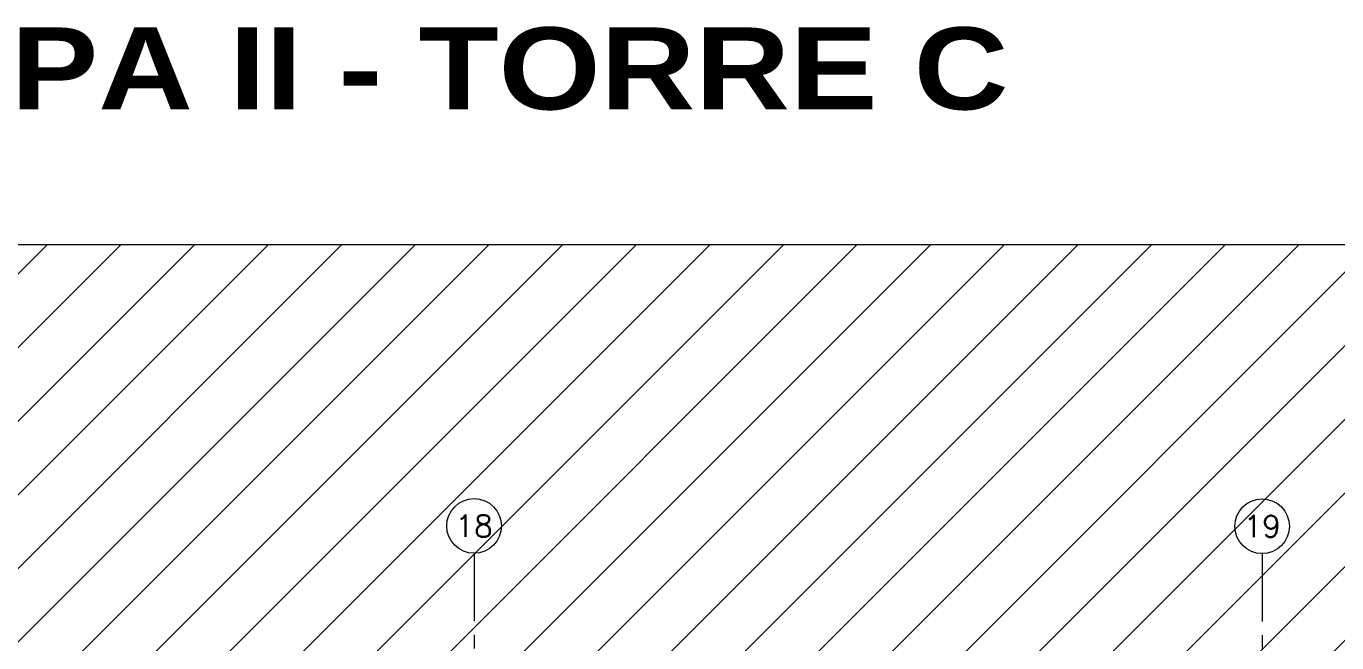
# Model space of a CAD drawing. Header units: millimetres. Extents: x 226317 to 226469, y 8188100 to 8188260.
# Drawn here: x 226445.31 to 226457.3, y 8188212.64 to 8188218.28 of the extents above; entities that cross this region are included whole.
import ezdxf
from ezdxf.enums import TextEntityAlignment as Align

# ---------------------------------------------------------------- set-up
doc = ezdxf.new("R2010")
doc.units = ezdxf.units.MM
for name, pattern in [('HIDDEN2', [0.1875, 0.125, -0.0625]), ('PHANTOM', [2.5, 1.25, -0.25, 0.25, -0.25, 0.25, -0.25]), ('PHANTOM2', [1.25, 0.625, -0.125, 0.125, -0.125, 0.125, -0.125])]:
    doc.linetypes.add(name, pattern=pattern)
doc.layers.add('A-EJES', color=8, linetype='PHANTOM')
doc.layers.add('A-PROYECCIONES', color=8, linetype='HIDDEN2')
doc.layers.add('A-ETAPAS', color=8, linetype='Continuous', lineweight=35, plot=False)
doc.styles.add('R160-75', font='ariblk.ttf', dxfattribs={"height": 0.6})
doc.styles.add('ROMANS', font='ROMANS.shx', dxfattribs={"oblique": 10})

# ---------------------------------------------------------------- blocks, each defined once
blk = doc.blocks.new('EJES 1P')
at = {"layer": 'A-EJES', "color": 8, "linetype": 'PHANTOM2', "lineweight": 0}
for points in [[(102.3443361287354, 5.35111428797245), (102.3443350671732, -1.50995859503746)], [(109.5543361018063, 5.348196462728083), (109.554335040244, -4.158154672011733)]]:
    blk.add_lwpolyline(points, dxfattribs=at)
at = {"layer": 'A-EJES', "color": 8, "linetype": 'Continuous', "lineweight": 0}
for centre in [(102.3443361282989, 5.598196466453373), (109.5543361013697, 5.595278641209006)]:
    blk.add_circle(centre, 0.25, dxfattribs=at)
at = {"layer": 'A-EJES', "color": 8, "linetype": 'Continuous', "lineweight": 0, "style": 'ROMANS'}
for s, p in [('18', (102.3443361282989, 5.598196465522051)), ('19', (109.5543361013697, 5.595278640277684))]:
    blk.add_text(s, height=0.2, dxfattribs=at).set_placement(p, align=Align.MIDDLE_CENTER)
blk = doc.blocks.new('arq. estac.')
at = {"layer": 'A-PROYECCIONES'}
blk.add_blockref('EJES 1P', (226642.4897912069, 8188212.75389568), dxfattribs=at)
at = {"layer": 'A-ETAPAS', "color": 8, "lineweight": 0, "style": 'R160-75'}
blk.add_text('ETAPA II - TORRE C', height=0.75, dxfattribs=at).set_placement((226743.9602145425, 8188222.163041498), align=Align.CENTER)

msp = doc.modelspace()

# ---------------------------------------------------------------- block references
msp.add_blockref('arq. estac.', (-295.4220376470475, -4.645514124073088))

# ---------------------------------------------------------------- next in the draw order: hatches: boundary and pattern name
at = {"lineweight": 0}
h = msp.add_hatch(dxfattribs=at)
h.set_pattern_fill('ANSI31', color=8, scale=0.15)
h.set_pattern_definition([(45, (223326.3750321577, 8186568.114445483), (-0.3367596045400932, 0.3367596045400932), [])])
h.paths.add_polyline_path([(226466.116742808, 8188216.283026138), (226427.6070409586, 8188216.283026138), (226427.6070409586, 8188191.08908648), (226466.116742808, 8188191.08908648)])
h.paths.add_polyline_path([(226442.1207074096, 8188201.421896823), (226451.6030763569, 8188201.421896823), (226451.6030763569, 8188199.643004203), (226442.1207074096, 8188199.643004203)], flags=16)
h.paths.add_polyline_path([(226444.6120197823, 8188199.973451543), (226449.1117639842, 8188199.973451543), (226449.1117639842, 8188200.361497246), (226444.6120197823, 8188200.361497246)], flags=8)
h.paths.add_polyline_path([(226444.6918287864, 8188200.338512927), (226449.0319549801, 8188200.338512927), (226449.0319549801, 8188200.72655863), (226444.6918287864, 8188200.72655863)], flags=8)
h.paths.add_polyline_path([(226444.5264979542, 8188200.70340378), (226449.1972858123, 8188200.70340378), (226449.1972858123, 8188201.091449483), (226444.5264979542, 8188201.091449483)], flags=8)

# ---------------------------------------------------------------- next in the draw order: linework, layer by layer
at = {"color": 8, "lineweight": 0}
msp.add_lwpolyline([(226427.6070409586, 8188216.283026138), (226466.116742808, 8188216.283026138), (226466.116742808, 8188191.08908648), (226427.6070409586, 8188191.08908648)], close=True, dxfattribs=at)

doc.saveas('drawing.dxf')
